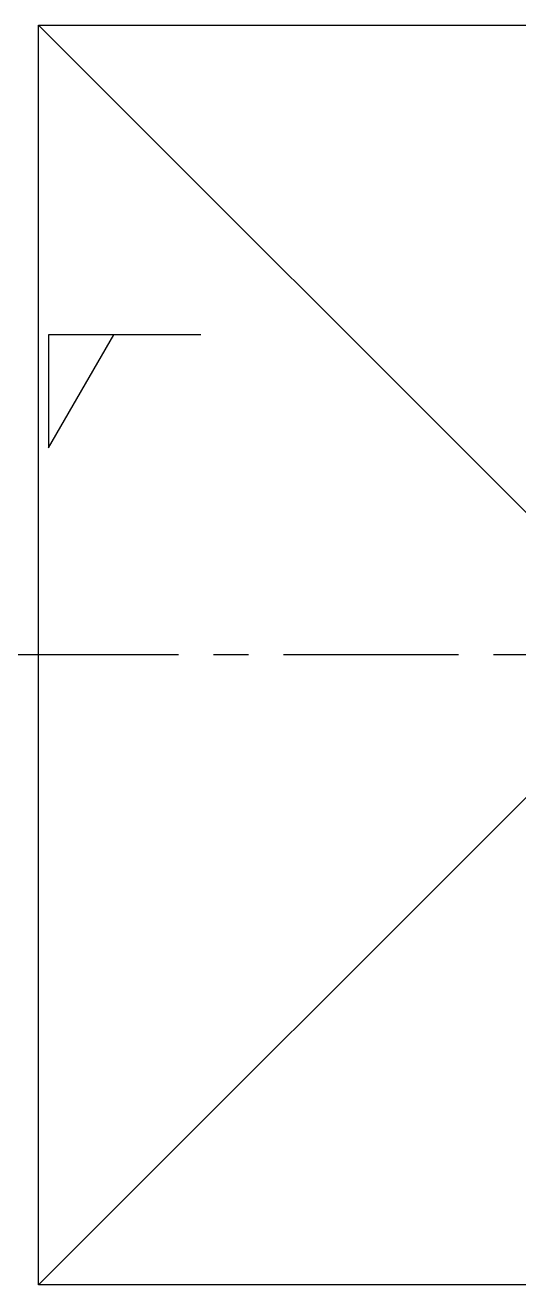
# Model space of a CAD drawing. Extents: x -668440 to 1010955, y -1678500 to 210463.
# Drawn here: x -566335 to -559285, y -1004743 to -986743 of the extents above; entities that cross this region are included whole.
import ezdxf

# ---------------------------------------------------------------- set-up
doc = ezdxf.new("R2010")
doc.units = 0
doc.header["$MEASUREMENT"] = 0
doc.linetypes.add('CENTER', pattern=[2, 1.25, -0.25, 0.25, -0.25])
doc.layers.get('0').update_dxf_attribs({"color": 3, "linetype": 'CONTINUOUS'})
doc.layers.add('00_ADDL', color=253, linetype='CONTINUOUS', plot=False)
doc.layers.add('100', color=5, linetype='CENTER')
doc.layers.add('_1-3_L-CS', color=1, linetype='CONTINUOUS')

# ---------------------------------------------------------------- blocks, each defined once
blk = doc.blocks.new('剛接合部C1Y')
at = {"layer": '00_ADDL'}
for p, q in [((-223684.62063, -403299.07507), (-221884.62063, -405099.07507)), ((-221884.62063, -403299.07507), (-223684.62063, -405099.07507))]:
    blk.add_line(p, q, dxfattribs=at)
blk.add_lwpolyline([(-223684.62063, -405099.07507), (-223684.62063, -403299.07507), (-221884.62063, -403299.07507), (-221884.62063, -405099.07507)], close=True, dxfattribs=at)
at = {"layer": '100', "linetype": 'CENTER', "ltscale": 200}
blk.add_line((-219884.62063, -404199.07507), (-225684.62063, -404199.07507), dxfattribs=at)
at = {"layer": '_1-3_L-CS'}
for p, q in [((-223452.7619, -403741.77688), (-223669.89705, -403741.77688)), ((-223669.89705, -403741.77688), (-223669.89705, -403902.84666)), ((-223669.89705, -403902.84666), (-223576.90337, -403741.77688))]:
    blk.add_line(p, q, dxfattribs=at)

msp = doc.modelspace()

# ---------------------------------------------------------------- block references
at = {"xscale": 10, "yscale": 10, "zscale": 10}
msp.add_blockref('剛接合部C1Y', (1670698.6842, 3046247.35843, 5600), dxfattribs=at)

doc.saveas('drawing.dxf')
